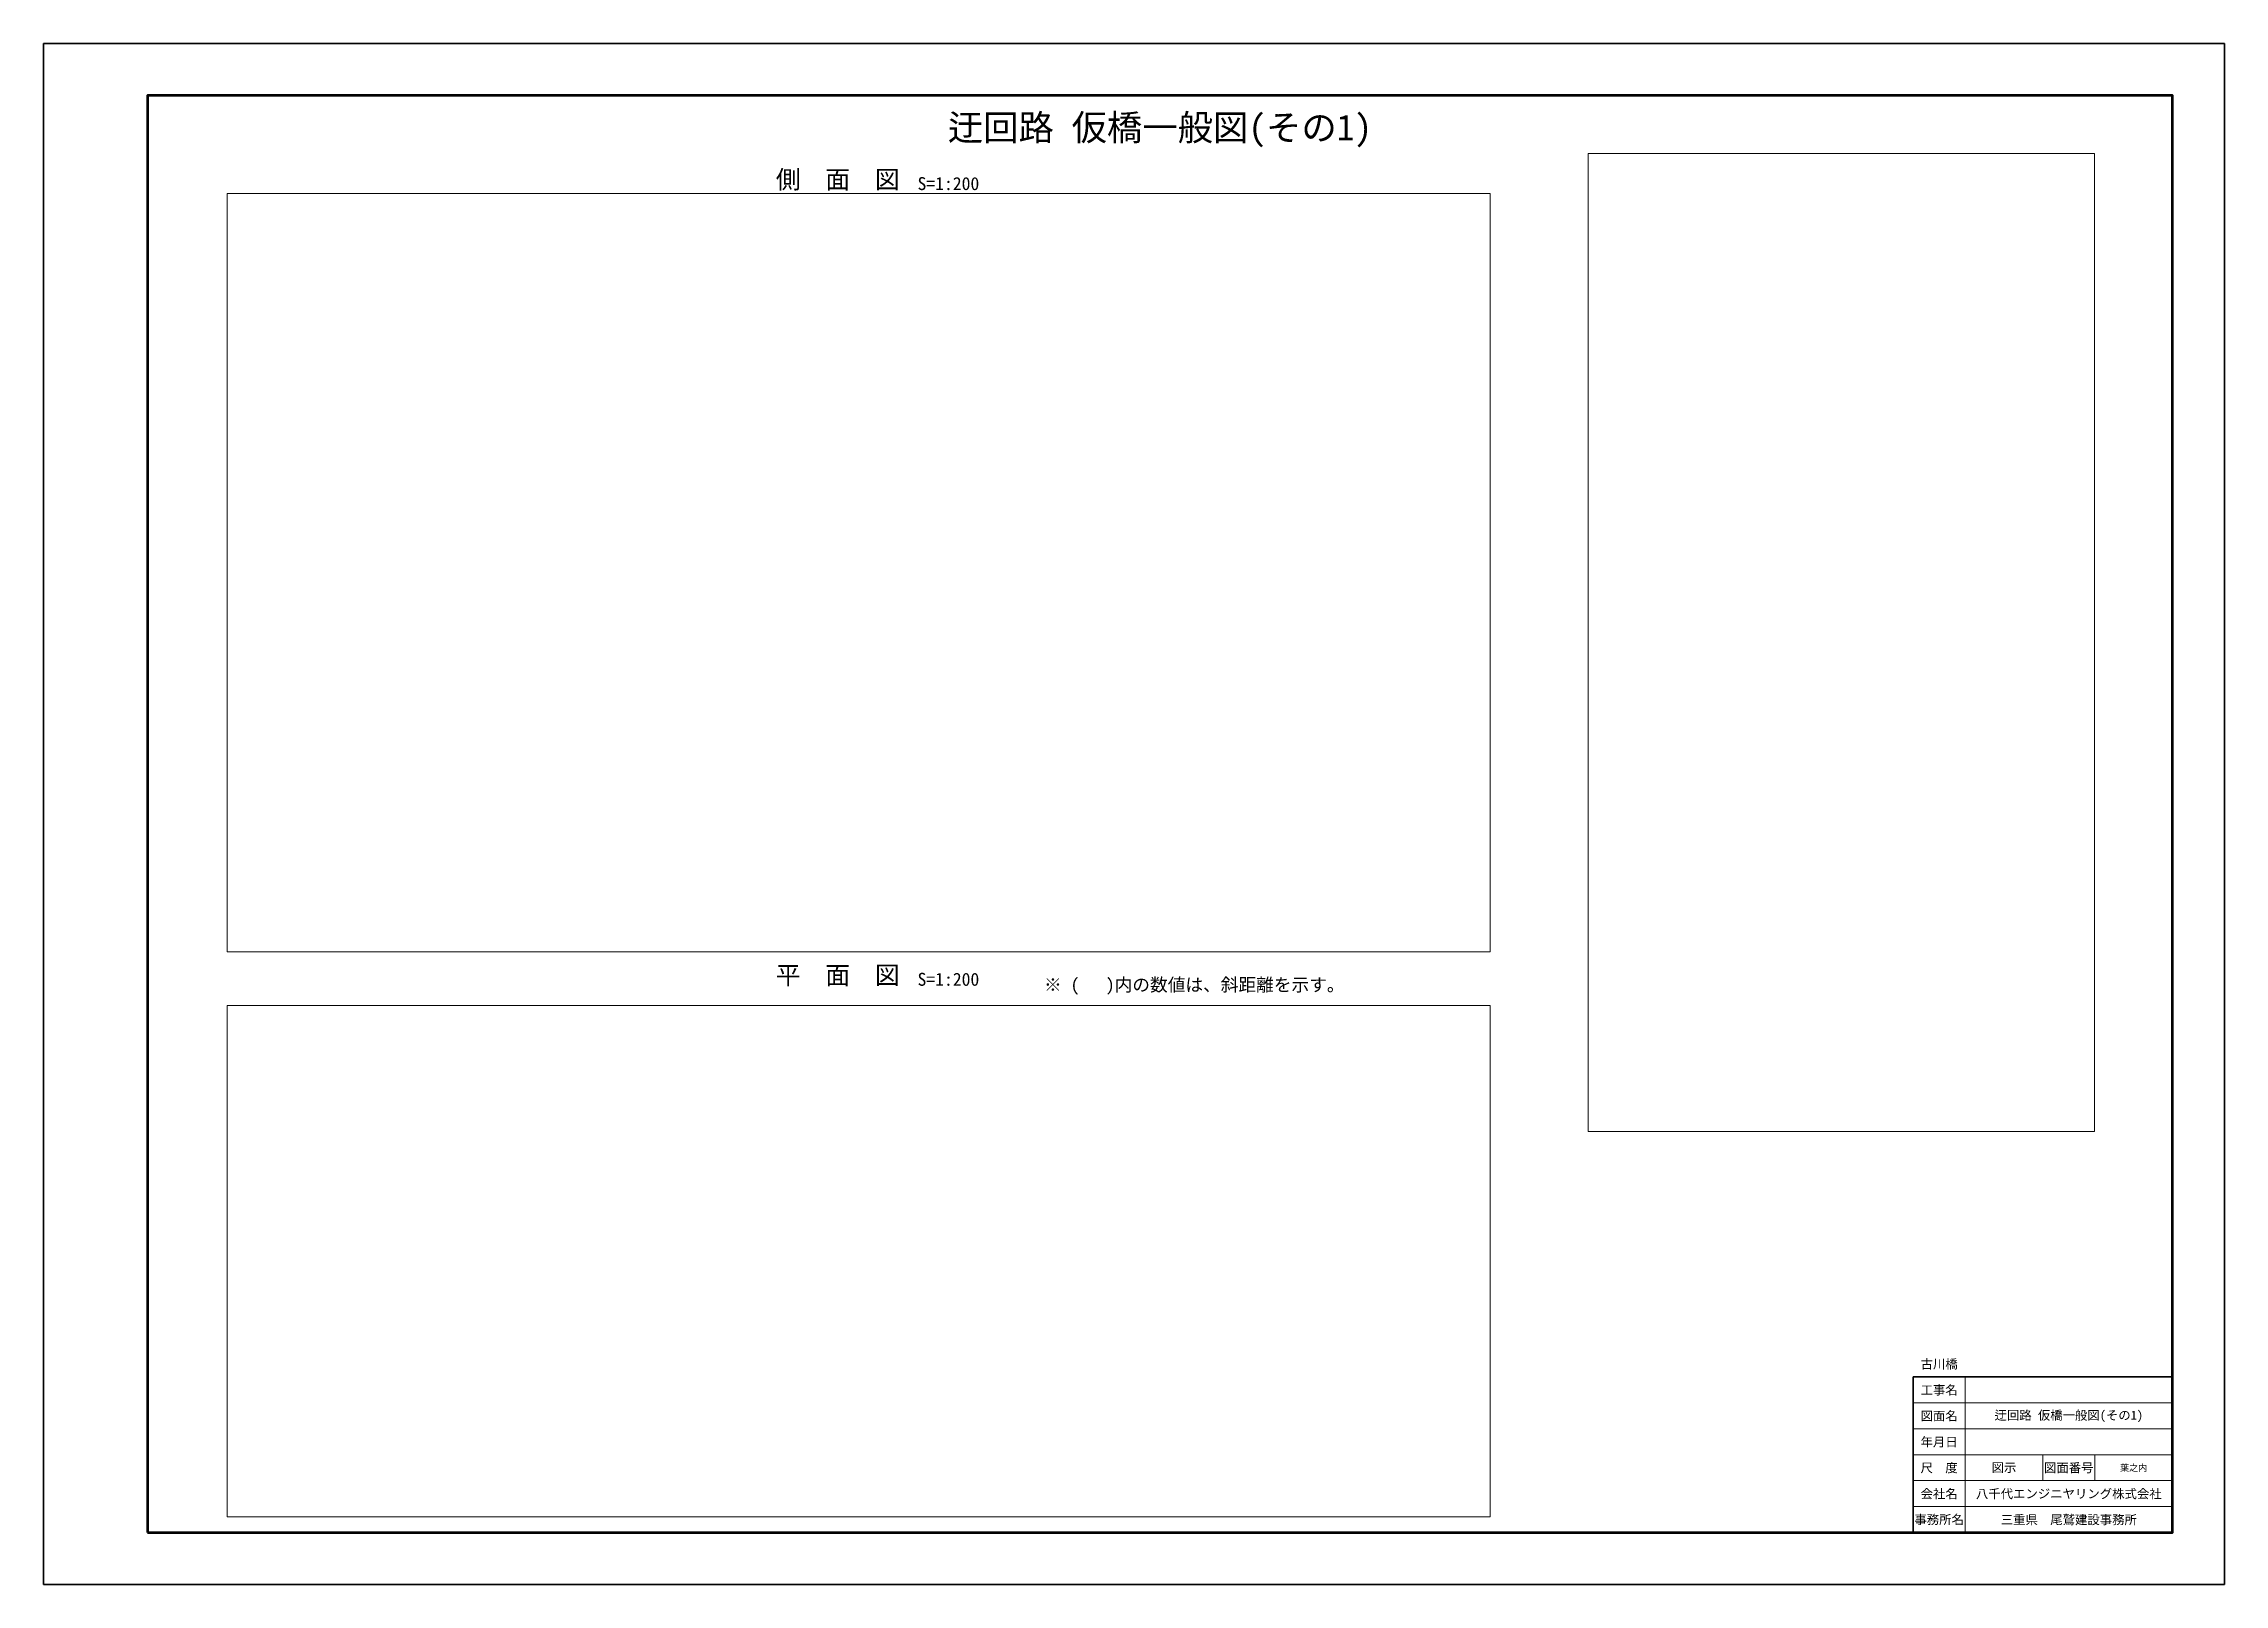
# Paper-space layout '(1)' of a CAD drawing. Extents: x 0 to 841, y 0 to 594.
import ezdxf
from ezdxf.enums import TextEntityAlignment as Align

# ---------------------------------------------------------------- set-up
doc = ezdxf.new("R2010")
doc.units = 0
doc.layers.get('Defpoints').update_dxf_attribs({"linetype": 'CONTINUOUS', "true_color": 0x5f994c})
for name, color, linetype, lineweight in [('D-TTL', 2, 'CONTINUOUS', 140), ('D-TTL-FRAM', 2, 'CONTINUOUS', 35), ('D-TTL-LINE', 7, 'CONTINUOUS', 18), ('D-TTL-TXT', 7, 'CONTINUOUS', 25)]:
    doc.layers.add(name, color=color, linetype=linetype, lineweight=lineweight)
doc.styles.add('ＭＳ ゴシック', font='')
doc.styles.get('ＭＳ ゴシック').set_extended_font_data('MS Gothic')

psp = doc.layouts.new('(1)')

# ---------------------------------------------------------------- linework, layer by layer
at = {"layer": 'D-TTL', "color": 2, "linetype": 'Continuous', "lineweight": 140}
psp.add_lwpolyline([(40, 20), (821, 20), (821, 574), (40, 574)], close=True, dxfattribs=at)
at = {"layer": 'D-TTL-FRAM', "color": 2, "linetype": 'Continuous', "lineweight": 35}
for p, q in [((721, 20), (721, 80)), ((721, 80), (821, 80))]:
    psp.add_line(p, q, dxfattribs=at)
psp.add_lwpolyline([(0, 0), (841, 0), (841, 594), (0, 594)], close=True, dxfattribs=at)
at = {"layer": 'D-TTL-LINE', "color": 7, "linetype": 'Continuous', "lineweight": 18}
for p, q in [((741, 80), (741, 20)), ((721, 70), (821, 70)), ((821, 60), (721, 60)), ((721, 50), (821, 50)), ((771, 50), (771, 40)), ((791, 50), (791, 40)), ((821, 40), (721, 40)), ((721, 30), (821, 30))]:
    psp.add_line(p, q, dxfattribs=at)

# ---------------------------------------------------------------- texts
at = {"layer": 'D-TTL-TXT', "style": 'ＭＳ ゴシック'}
for s, height, p in [('\u3000側\u3000面\u3000図\u3000', 7, (272.82, 536.04)), ('\u3000平\u3000面\u3000図\u3000', 7, (272.82, 229.27)), ('※ (   )内の数値は、斜距離を示す。', 5, (385.81, 227.16))]:
    psp.add_text(s, height=height, dxfattribs=at).set_placement(p, align=Align.BOTTOM_LEFT)
for p in [(367.65, 536.04), (367.65, 229.27)]:
    psp.add_text('S=1:200\u3000', height=5, dxfattribs=at).set_placement(p, align=Align.BOTTOM_RIGHT)
at = {"layer": 'D-TTL-TXT', "color": 7, "linetype": 'Continuous', "lineweight": 18, "style": 'ＭＳ ゴシック'}
for s, height, p in [('古川橋', 3.5, (731, 85)), ('工事名', 3.5, (731, 75)), ('迂回路 仮橋一般図(その1)', 3.5, (781, 65)), ('図面名', 3.5, (731, 65)), ('年月日', 3.5, (731, 55)), ('尺\u3000度', 3.5, (731, 45)), ('図示', 3.5, (756, 45)), ('図面番号', 3.5, (781, 45)), ('葉之内', 2.5, (806, 45)), ('会社名', 3.5, (731, 35)), ('八千代エンジニヤリング株式会社', 3.5, (781, 35)), ('三重県\u3000尾鷲建設事務所', 3.5, (781, 25))]:
    psp.add_text(s, height=height, dxfattribs=at).set_placement(p, align=Align.MIDDLE)
psp.add_text('事務所名', height=3.5, dxfattribs=at).set_placement((731, 25), align=Align.MIDDLE_CENTER)
at = {"layer": 'D-TTL-TXT', "color": 7, "lineweight": 18, "insert": (430.5, 554), "char_height": 10, "attachment_point": 8, "style": 'ＭＳ ゴシック'}
psp.add_mtext('迂回路 仮橋一般図(その1)', dxfattribs=at)

# ---------------------------------------------------------------- viewports
at = {"layer": 'Defpoints'}
for center, size, view_center_point, view_height, status in [((693.27, 363.11), (195.21, 377.151), (-28065.79, 87677.44), 75430.2, 4), ((314.35, 124.61), (487.09, 197.2379), (-127810.49, 67881.57), 39447.575, 3)]:
    psp.add_viewport(center=center, size=size, view_center_point=view_center_point, view_height=view_height, status=status, dxfattribs=at)
psp.add_viewport(center=(314.35, 390.07), size=(487.09, 292.3815), view_center_point=(-127810.49, 141616.18), view_height=58476.3097, dxfattribs=at)

doc.saveas('drawing.dxf')
